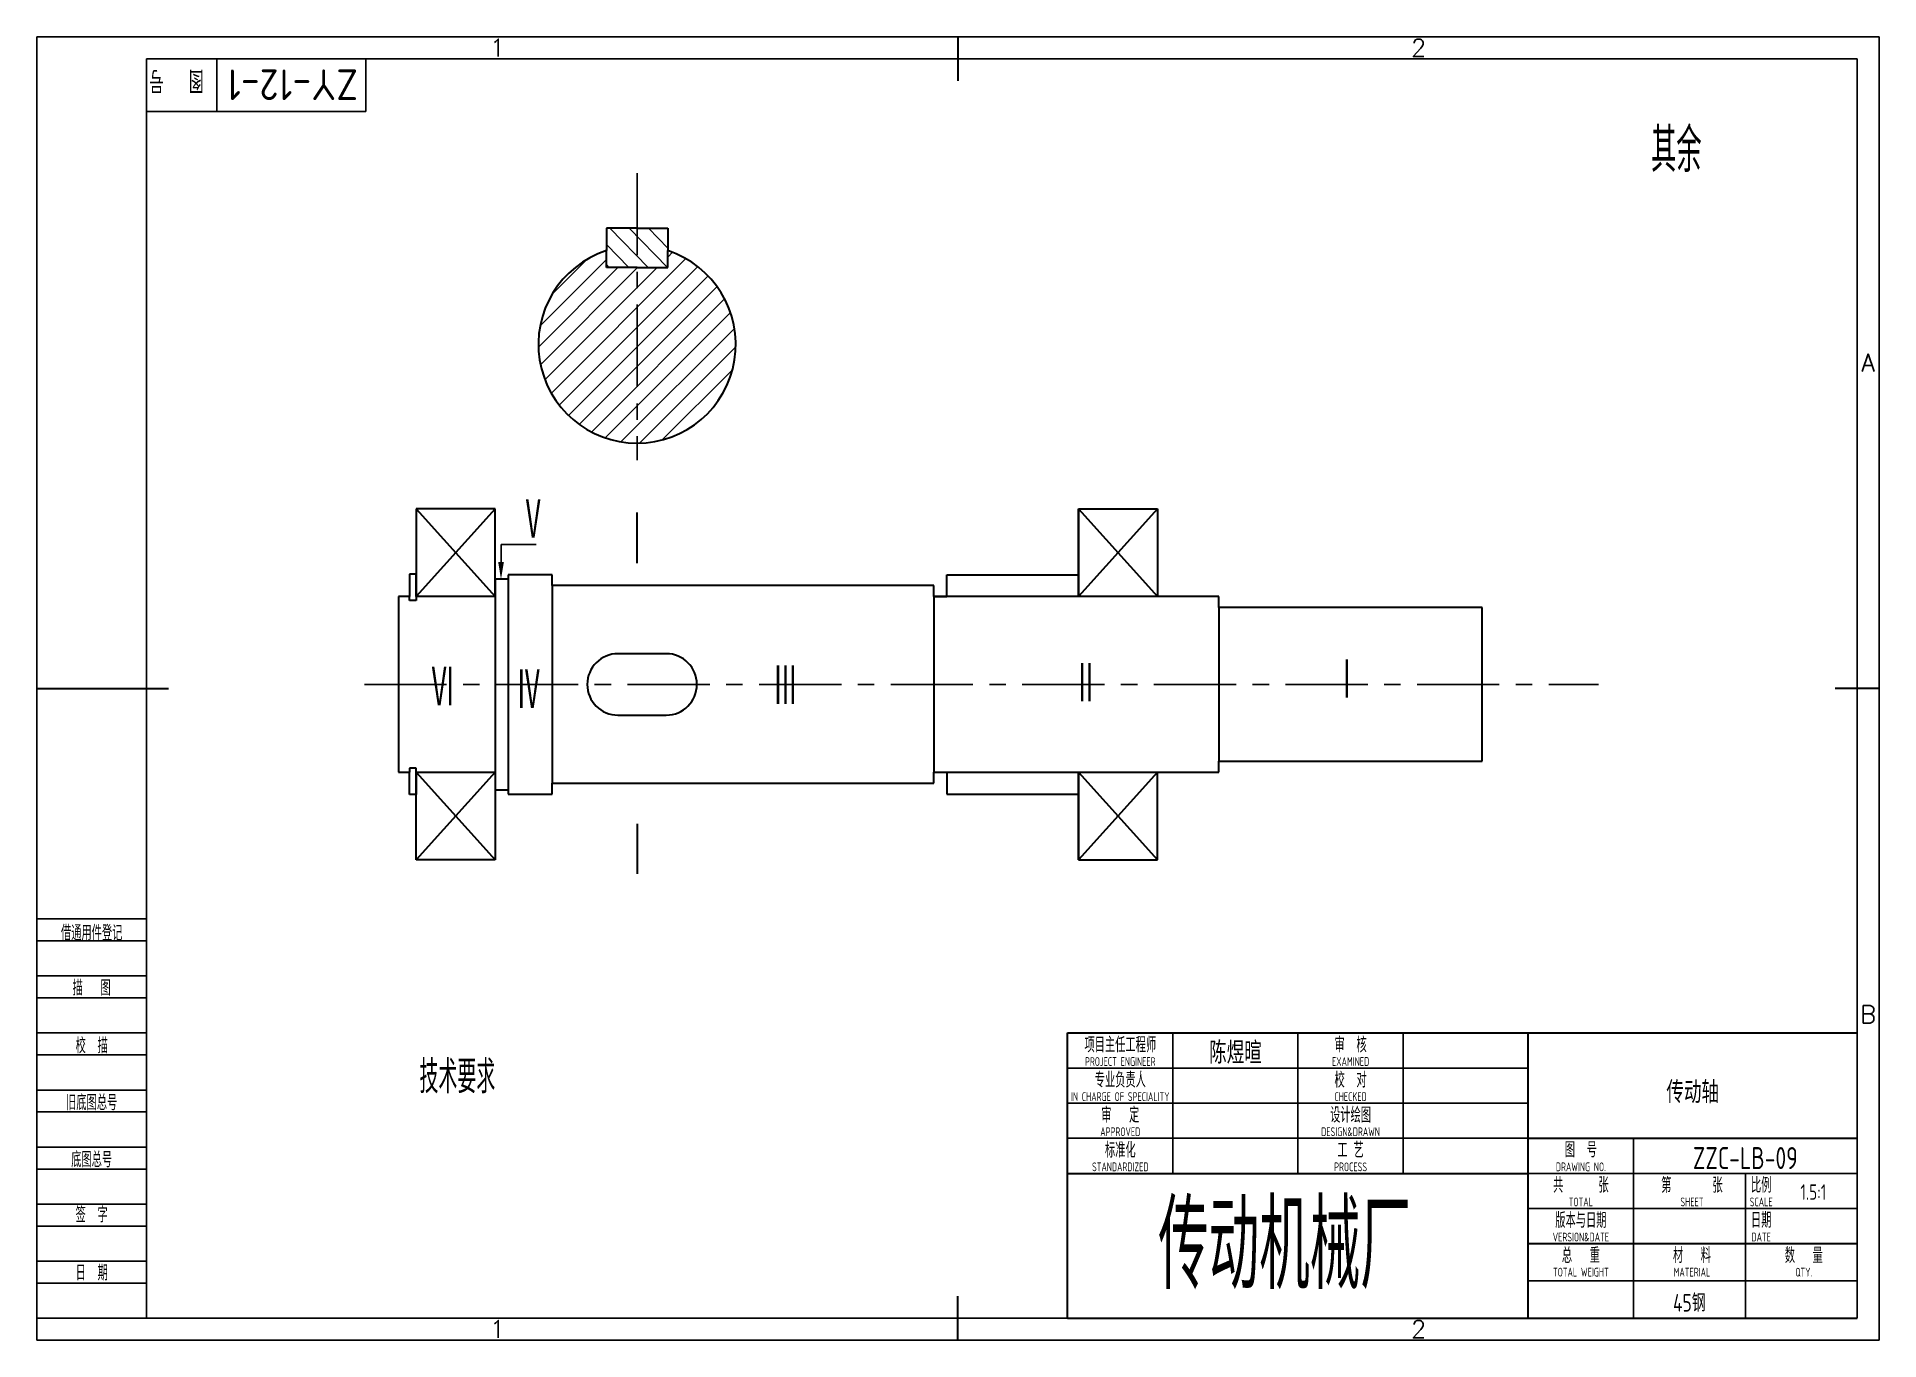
# Model space of a CAD drawing. Header units: millimetres. Extents: x 9435 to 9855, y 3347 to 3644.
import ezdxf
from ezdxf import colors
from ezdxf.entities.mleader import LeaderData, LeaderLine
from ezdxf.enums import TextEntityAlignment as Align
from ezdxf.math import Vec2, Vec3

# ---------------------------------------------------------------- set-up
doc = ezdxf.new("R2010")
doc.units = ezdxf.units.MM
doc.header["$LTSCALE"] = 15
doc.linetypes.add('CENTER', pattern=[2, 1.25, -0.25, 0.25, -0.25])
doc.layers.add('1轮廓实线层', color=7, linetype='Continuous', lineweight=30)
for name, color, linetype in [('2细线层', 4, 'Continuous'), ('3中心线层', 1, 'CENTER'), ('5剖面线层', 2, 'Continuous'), ('6文字层', 3, 'Continuous'), ('7标注层', 4, 'Continuous'), ('图框层', 7, 'Continuous')]:
    doc.layers.add(name, color=color, linetype=linetype)
doc.styles.add('BS2024', font='romans.shx', dxfattribs={"width": 0.8, "bigfont": 'gbcbig.shx'})
doc.styles.add('PC_TEXTSTYLE', font='isocp.shx', dxfattribs={"width": 0.8, "bigfont": 'hzfs.shx'})
doc.styles.get("Standard").update_dxf_attribs({"font": 'isocp.shx', "width": 0.707, "bigfont": 'hztxt.shx'})
doc.styles.add('TH_GBDIM', font='romans.shx', dxfattribs={"width": 0.8, "bigfont": 'gbcbig.shx'})

# ---------------------------------------------------------------- blocks, each defined once
blk = doc.blocks.new('PC_TITLE_BLOCK')
at = {"layer": '1轮廓实线层'}
for p, q in [((-180, 65), (0, 65)), ((-180, 0), (-180, 65)), ((-75, 0), (-75, 65)), ((-75, 41), (0, 41)), ((-180, 33), (-75, 33)), ((-75, 17), (0, 17)), ((-180, 0), (0, 0))]:
    blk.add_line(p, q, dxfattribs=at)
at = {"layer": '2细线层', "color": 101}
for p, q in [((-156, 33), (-156, 65)), ((-127.5, 33), (-127.5, 65)), ((-103.5, 33), (-103.5, 65)), ((-180, 57), (-75, 57)), ((-180, 49), (-75, 49)), ((-75, 41), (-180, 41)), ((-51, 0), (-51, 41)), ((-75, 33), (0, 33)), ((-25.5, 0), (-25.5, 33)), ((-75, 25), (0, 25)), ((-75, 8.5), (0, 8.5))]:
    blk.add_line(p, q, dxfattribs=at)
at = {"layer": '图框层'}
blk.add_line((0, 0), (0, 65), dxfattribs=at)
at = {"style": 'PC_TEXTSTYLE', "flags": 1}
for tag, p in [('产品名称或材料标记', (0, 17)), ('备注', (0, 8.5)), ('图纸张数', (0, 0))]:
    blk.add_attdef(tag, p, '', height=5, dxfattribs=at)
at = {"layer": '6文字层', "color": 101, "style": 'PC_TEXTSTYLE', "width": 0.667}
for s, height, p in [('项目主任工程师', 3.5, (-168, 62.5)), ('审  核', 3.5, (-115.5, 62.5)), ('PROJECT ENGINEER', 2, (-168, 58.5)), ('EXAMINED', 2, (-115.5, 58.5)), ('专业负责人', 3.5, (-168, 54.5)), ('校  对', 3.5, (-115.5, 54.5)), ('IN CHARGE OF SPECIALITY', 2, (-168, 50.5)), ('CHECKED', 2, (-115.5, 50.5)), ('审   定', 3.5, (-168, 46.5)), ('设计绘图', 3.5, (-115.5, 46.5)), ('APPROVED', 2, (-168, 42.5)), ('DESIGN&DRAWN', 2, (-115.5, 42.5)), ('标准化', 3.5, (-168, 38.5)), ('工 艺', 3.5, (-115.5, 38.5)), ('图  号', 3.5, (-63, 38.5)), ('STANDARDIZED', 2, (-168, 34.5)), ('PROCESS', 2, (-115.5, 34.5)), ('DRAWING NO.', 2, (-63, 34.5)), ('共      张', 3.5, (-63, 30.5)), ('第       张', 3.5, (-37.68, 30.5)), ('比例', 3.5, (-21.89, 30.5)), ('TOTAL', 2, (-63, 26.5)), ('SHEET', 2, (-37.68, 26.5)), ('SCALE', 2, (-21.89, 26.5)), ('版本与日期', 3.5, (-63, 22.5)), ('日期', 3.5, (-21.89, 22.5)), ('VERSION&DATE', 2, (-63, 18.5)), ('DATE', 2, (-21.89, 18.5)), ('总   重', 3.5, (-63, 14.5)), ('材   料', 3.5, (-37.68, 14.5)), ('数   量', 3.5, (-12.18, 14.5)), ('TOTAL WEIGHT', 2, (-63, 10.5)), ('MATERIAL', 2, (-37.68, 10.5)), ('QTY.', 2, (-12.18, 10.5))]:
    blk.add_text(s, height=height, dxfattribs=at).set_placement(p, align=Align.MIDDLE)
at = {"layer": '6文字层', "color": 101, "style": 'PC_TEXTSTYLE', "flags": 8}
for tag, height, width, p, p2 in [('项目主任工程师', 5, 1.056117, (-155, 58), (-128.5, 58)), ('审核', 5, 3.783727, (-102.5, 58), (-76, 58)), ('专业负责人', 5, 1.478564, (-155, 50), (-128.5, 50)), ('校对', 5, 3.783727, (-102.5, 50), (-76, 50)), ('审定', 5, 3.813757, (-155, 42), (-128.5, 42)), ('设计绘图', 5, 1.906878, (-102.5, 42), (-76, 42)), ('标准审查', 5, 1.855341, (-155, 34), (-128.5, 34)), ('工艺', 5, 3.97135, (-102.5, 34), (-76, 34)), ('图样代号', 5, 3.1875, (-48, 34), (-3, 34)), ('共几页', 3.5, 0.953151, (-66.69, 28.5), (-59.66, 28.5)), ('第几页', 3.5, 0.96618, (-41.38, 28.5), (-34.26, 28.5)), ('比例', 3.5, 3.31581, (-18, 27), (-2, 27)), ('版本与日期', 5, 1.295238, (-50, 18), (-27, 18)), ('日期', 3.5, 3.20214, (-17.33, 19), (-2, 19)), ('重量', 4, 3.957672, (-74, 1.5), (-52, 1.5)), ('材料', 4, 4.194226, (-50, 1.5), (-26.5, 1.5))]:
    blk.add_attdef(tag, text='', height=height, dxfattribs=dict(at, width=width)).set_placement(p, p2, align=Align.FIT)
blk = doc.blocks.new('PC_FJL_BLOCK')
at = {"layer": '2细线层'}
for p, q in [((-25, 91), (0, 91)), ((-25, 86), (0, 86)), ((-25, 78), (0, 78)), ((-25, 73), (0, 73)), ((-25, 65), (0, 65)), ((-25, 60), (0, 60)), ((-25, 52), (0, 52)), ((-25, 47), (0, 47)), ((-25, 39), (0, 39)), ((-25, 34), (0, 34)), ((-25, 26), (0, 26)), ((-25, 21), (0, 21)), ((-25, 13), (0, 13)), ((-25, 8), (0, 8)), ((-25, 0), (0, 0))]:
    blk.add_line(p, q, dxfattribs=at)
at = {"layer": '6文字层', "color": 3, "style": 'PC_TEXTSTYLE', "width": 0.667}
for s, p in [('借通用件登记', (-12.5, 87.97)), ('描   图', (-12.5, 75.47)), ('校  描', (-12.5, 62.31)), ('旧底图总号', (-12.5, 49.33)), ('底图总号', (-12.5, 36.33)), ('签  字', (-12.5, 23.8)), ('日  期', (-12.49, 10.5))]:
    blk.add_text(s, height=3.5, dxfattribs=at).set_placement(p, align=Align.MIDDLE)
at = {"layer": '6文字层', "style": 'PC_TEXTSTYLE'}
for tag, width, p, p2 in [('借通用件登记', 0.635294, (-23, 79), (-2, 79)), ('描图', 2.00708, (-23, 66), (-2, 66)), ('校图', 2.00708, (-23, 53), (-2, 53)), ('旧底图总号', 0.762353, (-23, 40), (-2, 40)), ('底图总号', 0.954947, (-23, 27), (-2, 27)), ('签字', 1.972174, (-23, 14), (-2, 14)), ('日期', 1.930213, (-23, 1), (-2, 1))]:
    blk.add_attdef(tag, text='', height=5, dxfattribs=dict(at, width=width)).set_placement(p, p2, align=Align.FIT)
blk = doc.blocks.new('PC_TYDH_BLOCK')
at = {"layer": '2细线层', "linetype": 'Continuous'}
for p, q in [((16, -12), (16, 0)), ((50, 0), (50, -12)), ((0, -12), (50, -12))]:
    blk.add_line(p, q, dxfattribs=at)
at = {"layer": '6文字层', "style": 'PC_TEXTSTYLE', "width": 0.667}
blk.add_text('图   号', height=5, rotation=180, dxfattribs=at).set_placement((13, -2.5))
at = {"layer": '6文字层', "style": 'PC_TEXTSTYLE', "width": 0.970975}
blk.add_attdef('图样代号', text='', height=7, rotation=180, dxfattribs=at).set_placement((48.24, -2.4), (18.35, -2.4), align=Align.FIT)

msp = doc.modelspace()

# ---------------------------------------------------------------- hatches: boundary and pattern name
at = {"layer": '5剖面线层', "true_color": 0xf8d731}
h = msp.add_hatch(dxfattribs=at)
h.set_pattern_fill('ANSI31', color=40, angle=89)
h.paths.add_polyline_path([(9579.08, 3600.34), (9572.08, 3600.34), (9565.08, 3600.34), (9565.08, 3595.22), (9565.08, 3591.34), (9572.08, 3591.34), (9579.08, 3591.34), (9579.08, 3595.22)])
h = msp.add_hatch(dxfattribs=at)
h.set_pattern_fill('ANSI31', color=40)
h.paths.add_polyline_path([(9579.08, 3595.22), (9579.08, 3591.34), (9572.08, 3591.34), (9565.08, 3591.34), (9565.08, 3595.22, 6.269058)])

# ---------------------------------------------------------------- linework, layer by layer
at = {"layer": '1轮廓实线层'}
for p, q in [((9645.24, 3643.93), (9645.24, 3633.93)), ((9539.72, 3536.37), (9521.72, 3536.37)), ((9521.72, 3536.37), (9521.72, 3516.37)), ((9521.72, 3536.37), (9539.72, 3516.37)), ((9539.72, 3536.37), (9521.72, 3516.37)), ((9539.72, 3516.37), (9539.72, 3536.37)), ((9672.72, 3516.37), (9672.72, 3536.37)), ((9672.72, 3536.37), (9690.72, 3536.37)), ((9672.72, 3536.37), (9690.72, 3516.37)), ((9690.72, 3536.37), (9672.72, 3516.37)), ((9690.72, 3536.37), (9690.72, 3516.37)), ((9521.72, 3521.47), (9520.22, 3521.47)), ((9520.22, 3521.47), (9520.22, 3516.37)), ((9521.72, 3516.37), (9521.72, 3521.47)), ((9642.72, 3516.37), (9642.72, 3521.37)), ((9642.72, 3521.37), (9672.72, 3521.37)), ((9520.22, 3515.47), (9520.22, 3516.37)), ((9521.72, 3515.47), (9520.22, 3515.47)), ((9521.72, 3516.37), (9521.72, 3515.47)), ((9435.24, 3495.43), (9465.24, 3495.43)), ((9855.24, 3495.43), (9845.24, 3495.43)), ((9521.72, 3477.27), (9520.22, 3477.27)), ((9520.22, 3477.27), (9520.22, 3476.37)), ((9520.22, 3471.27), (9520.22, 3476.37)), ((9521.72, 3476.37), (9521.72, 3477.27)), ((9521.72, 3456.37), (9521.72, 3476.37)), ((9521.72, 3476.37), (9521.72, 3476.37)), ((9521.72, 3476.37), (9539.72, 3456.37)), ((9539.72, 3476.37), (9521.72, 3456.37)), ((9521.72, 3476.37), (9521.72, 3471.27)), ((9539.72, 3476.37), (9539.72, 3456.37)), ((9642.72, 3476.37), (9642.72, 3471.37)), ((9672.72, 3476.37), (9672.72, 3456.37)), ((9672.72, 3476.37), (9690.72, 3456.37)), ((9690.72, 3476.37), (9672.72, 3456.37)), ((9690.72, 3456.37), (9690.72, 3476.37)), ((9521.72, 3471.27), (9520.22, 3471.27)), ((9642.72, 3471.37), (9672.72, 3471.37)), ((9539.72, 3456.37), (9521.72, 3456.37)), ((9672.72, 3456.37), (9690.72, 3456.37)), ((9645.24, 3346.93), (9645.24, 3356.93))]:
    msp.add_line(p, q, dxfattribs=at)
at = {"layer": '1轮廓实线层', "color": 0}
for p, q in [((9572.08, 3600.34), (9565.08, 3600.34)), ((9565.08, 3600.34), (9565.08, 3595.22)), ((9572.08, 3600.34), (9579.08, 3600.34)), ((9579.08, 3600.34), (9579.08, 3595.22)), ((9565.08, 3591.34), (9565.08, 3595.22)), ((9579.08, 3591.34), (9579.08, 3595.22)), ((9572.08, 3591.34), (9565.08, 3591.34)), ((9572.08, 3591.34), (9579.08, 3591.34)), ((9572.08, 3523.98), (9572.08, 3535.52)), ((9672.72, 3536.37), (9672.72, 3516.37)), ((9639.72, 3516.37), (9642.72, 3516.37)), ((9639.72, 3476.37), (9642.72, 3476.37)), ((9672.72, 3456.37), (9672.72, 3476.37)), ((9572.08, 3464.62), (9572.08, 3453.19))]:
    msp.add_line(p, q, dxfattribs=at)
at = {"layer": '1轮廓实线层', "color": 0, "lineweight": 30}
for p, q in [((9542.72, 3520.37), (9539.72, 3520.37)), ((9539.72, 3520.37), (9539.72, 3472.37)), ((9539.72, 3520.37), (9539.72, 3516.37)), ((9552.72, 3521.37), (9542.72, 3521.37)), ((9542.72, 3521.37), (9542.72, 3520.37)), ((9542.72, 3520.37), (9542.72, 3471.37)), ((9552.72, 3518.87), (9552.72, 3521.37)), ((9517.72, 3516.37), (9517.72, 3476.37)), ((9520.22, 3516.37), (9517.72, 3516.37)), ((9539.72, 3516.37), (9521.72, 3516.37)), ((9639.72, 3518.87), (9552.72, 3518.87)), ((9552.72, 3518.87), (9552.72, 3473.87)), ((9552.72, 3518.87), (9552.72, 3496.37)), ((9639.72, 3516.37), (9639.72, 3518.87)), ((9704.72, 3516.37), (9639.72, 3516.37)), ((9639.72, 3516.37), (9639.72, 3476.37)), ((9704.72, 3513.87), (9704.72, 3516.37)), ((9764.72, 3513.87), (9704.72, 3513.87)), ((9704.72, 3513.87), (9704.72, 3478.87)), ((9764.72, 3478.87), (9764.72, 3513.87)), ((9578.72, 3503.37), (9567.72, 3503.37)), ((9567.72, 3489.37), (9578.72, 3489.37)), ((9704.72, 3478.87), (9764.72, 3478.87)), ((9704.72, 3476.37), (9704.72, 3478.87)), ((9517.72, 3476.37), (9520.22, 3476.37)), ((9521.72, 3476.37), (9539.72, 3476.37)), ((9552.72, 3473.87), (9639.72, 3473.87)), ((9552.72, 3471.37), (9552.72, 3473.87)), ((9639.72, 3476.37), (9704.72, 3476.37)), ((9639.72, 3473.87), (9639.72, 3476.37)), ((9539.72, 3472.37), (9542.72, 3472.37)), ((9542.72, 3472.37), (9542.72, 3471.37)), ((9542.72, 3471.37), (9552.72, 3471.37))]:
    msp.add_line(p, q, dxfattribs=at)
at = {"layer": '1轮廓实线层', "color": 0}
msp.add_arc((9572.08, 3573.84), 22.5, 108.1262, 71.8738, dxfattribs=at)
at = {"layer": '1轮廓实线层', "color": 0, "lineweight": 30}
for centre, start, end in [((9567.72, 3496.37), 90, 270), ((9578.72, 3496.37), 270, 90)]:
    msp.add_arc(centre, 7, start, end, dxfattribs=at)
at = {"layer": '2细线层'}
for p, q in [((9435.24, 3346.93), (9435.24, 3643.93)), ((9855.24, 3643.93), (9435.24, 3643.93)), ((9435.24, 3643.93), (9435.24, 3638.93)), ((9645.24, 3643.93), (9645.24, 3638.93)), ((9855.24, 3643.93), (9855.24, 3346.93)), ((9855.24, 3495.43), (9850.24, 3495.43)), ((9435.24, 3346.93), (9435.24, 3351.93)), ((9645.24, 3346.93), (9645.24, 3351.93)), ((9435.24, 3346.93), (9855.24, 3346.93)), ((9855.24, 3346.93), (9850.24, 3346.93))]:
    msp.add_line(p, q, dxfattribs=at)
at = {"layer": '3中心线层'}
for p, q in [((9572.08, 3612.91), (9572.08, 3547.48)), ((9509.9, 3496.37), (9791.29, 3496.37))]:
    msp.add_line(p, q, dxfattribs=at)
at = {"layer": '3中心线层', "color": 0}
msp.add_line((9517.72, 3516.37), (9517.72, 3496.37), dxfattribs=at)
at = {"layer": '图框层'}
for p, q in [((9460.24, 3351.93), (9460.24, 3638.93)), ((9850.24, 3638.93), (9460.24, 3638.93)), ((9850.24, 3638.93), (9850.24, 3351.93)), ((9460.24, 3351.93), (9850.24, 3351.93))]:
    msp.add_line(p, q, dxfattribs=at)

# ---------------------------------------------------------------- block references
ref = msp.add_blockref('PC_TYDH_BLOCK', (9460.24, 3638.93), dxfattribs=at)
ref.add_attrib('图样代号', 'ZY-12-1', dxfattribs={"layer": '6文字层', "height": 7, "rotation": 180, "style": 'PC_TEXTSTYLE', "width": 0.918385}).set_placement((9508.48, 3636.53), (9478.59, 3636.53), align=Align.FIT)
msp.add_blockref('PC_FJL_BLOCK', (9460.24, 3351.93), dxfattribs=at)
ref = msp.add_blockref('PC_TITLE_BLOCK', (9850.24, 3351.93), dxfattribs=at)
ref.add_attrib('材料', '45钢', dxfattribs={"layer": '6文字层', "color": 101, "height": 4, "style": 'PC_TEXTSTYLE', "width": 0.8}).set_placement((9811.99, 3353.43), align=Align.CENTER)
ref.add_attrib('项目主任工程师', '陈煜暄', dxfattribs={"layer": '6文字层', "color": 101, "height": 5, "style": 'PC_TEXTSTYLE', "width": 0.8}).set_placement((9708.49, 3409.93), align=Align.CENTER)
ref.add_attrib('图样名称', '传动轴', dxfattribs={"layer": '6文字层', "color": 101, "height": 5, "style": 'PC_TEXTSTYLE', "width": 0.8}).set_placement((9812.74, 3400.93), align=Align.CENTER)
ref.add_attrib('图样代号', 'ZZC-LB-09', dxfattribs={"layer": '6文字层', "color": 101, "height": 5, "style": 'PC_TEXTSTYLE', "width": 0.8}).set_placement((9824.74, 3385.93), align=Align.CENTER)
ref.add_attrib('比例', '1.5:1', dxfattribs={"layer": '6文字层', "color": 101, "height": 3.5, "style": 'PC_TEXTSTYLE', "width": 0.8}).set_placement((9840.24, 3378.93), align=Align.CENTER)

# ---------------------------------------------------------------- texts
at = {"layer": '1轮廓实线层', "char_height": 10, "attachment_point": 1, "style": 'BS2024'}
for s, insert in [('Ⅴ', (9545.51, 3538.83)), ('Ⅵ', (9524.92, 3500.63)), ('Ⅳ', (9544.47, 3500.05)), ('Ⅲ', (9603.02, 3500.96)), ('Ⅱ', (9671.51, 3501.53)), ('Ⅰ', (9730.99, 3502.37))]:
    msp.add_mtext_dynamic_manual_height_columns(s, width=16.1792, gutter_width=12.5, heights=[0], dxfattribs=dict(at, insert=insert))
at = {"layer": '6文字层', "style": 'TH_GBDIM'}
for s, p in [('1', (9540.24, 3641.43)), ('2', (9750.24, 3641.43)), ('A', (9852.74, 3569.68)), ('B', (9852.74, 3421.18)), ('1', (9540.24, 3349.43)), ('2', (9750.24, 3349.43))]:
    msp.add_text(s, height=4, dxfattribs=at).set_placement(p, align=Align.MIDDLE)
at = {"layer": '7标注层', "attachment_point": 1, "style": 'BS2024'}
for s, width, insert, char_height in [('其余', 20.8929, (9803.25, 3623.14), 10), ('技术要求', 23.7693, (9522.47, 3410.7), 7.5), ('{\\C85;\\c4766296;传动机械厂}', 80.3614, (9690.88, 3378.53), 20)]:
    msp.add_mtext_dynamic_manual_height_columns(s, width=width, gutter_width=12.5, heights=[0], dxfattribs=dict(at, insert=insert, char_height=char_height))

# ---------------------------------------------------------------- leaders
at = {"layer": '1轮廓实线层'}
ml = msp.add_multileader_mtext('Standard', dxfattribs=at)
ml.set_content('', color=256)
ml.set_leader_properties()
ml.build(insert=Vec2(0, 0))
ctx = ml.context
ctx.base_point, ctx.plane_origin = Vec3(9549.06, 3528.26), Vec3(9541.06, 3520.3)
notes = []
notes.append((ctx, [(0, (1, 1, 0), (9541.06, 3528.26), (1, 0), 8, [(0, [(9541.06, 3520.3)], 0, [])])]))
ctx.mtext.insert, ctx.mtext.flow_direction = Vec3(9551.06, 3530.26), 5
for ctx, leaders in notes:
    for number, flags, end, landing, length, lines in leaders:
        leader = LeaderData()
        leader.index, (leader.has_last_leader_line, leader.has_dogleg_vector, leader.attachment_direction) = number, flags
        leader.last_leader_point, leader.dogleg_vector, leader.dogleg_length = Vec3(end), Vec3(landing), length
        for number, points, colour, breaks in lines:
            line = LeaderLine()
            line.index, line.vertices, line.color, line.breaks = number, Vec3.list(points), colors.encode_raw_color(colour), breaks
            leader.lines.append(line)
        ctx.leaders.append(leader)

doc.saveas('drawing.dxf')
